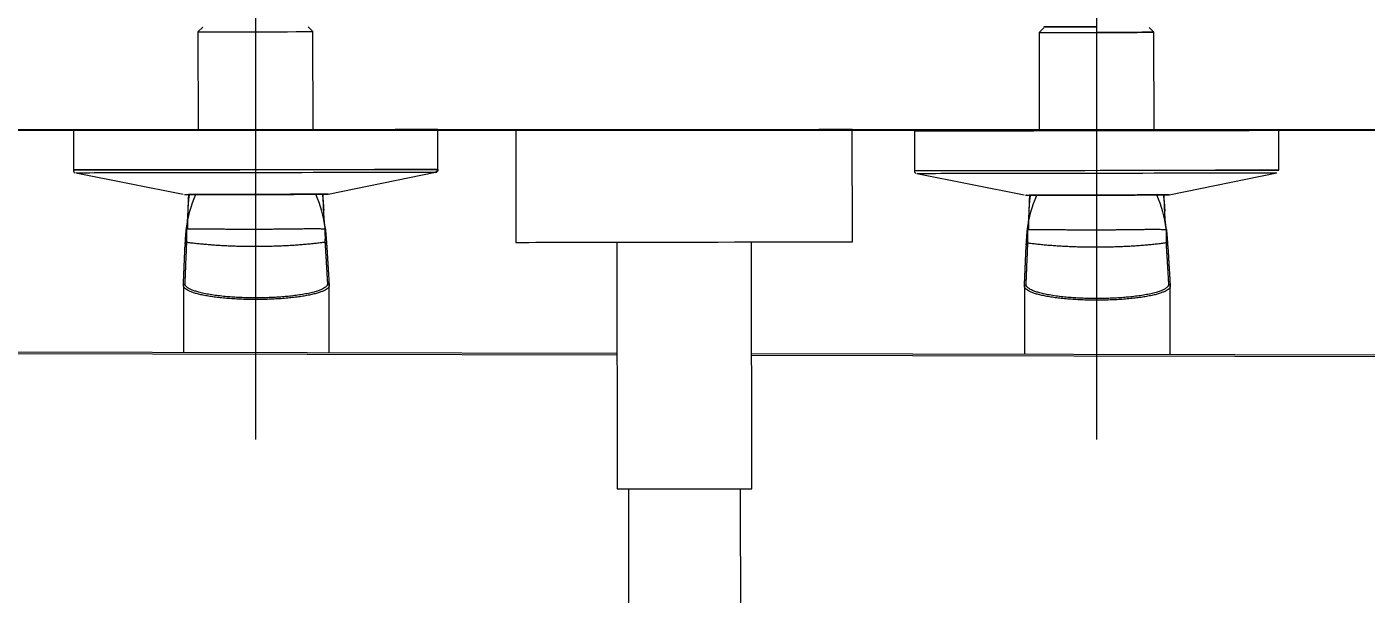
# Model space of a CAD drawing. Extents: x 16539 to 19738, y -91 to 2224.
# Drawn here: x 17395.5 to 17634.4, y 1982.1 to 2083.2 of the extents above; entities that cross this region are included whole.
import ezdxf

# ---------------------------------------------------------------- set-up
doc = ezdxf.new("R2010")
doc.units = 0
doc.header["$LTSCALE"] = 10
doc.header["$MEASUREMENT"] = 0
doc.header["$PDMODE"] = 3
doc.header["$PDSIZE"] = -10
doc.linetypes.add('CENTER2', pattern=[28.575, 19.05, -3.175, 3.175, -3.175])
doc.layers.get('0').update_dxf_attribs({"linetype": 'CONTINUOUS'})
doc.layers.get('DEFPOINTS').update_dxf_attribs({"linetype": 'CONTINUOUS'})
doc.layers.add('1', color=7, linetype='CONTINUOUS')
doc.layers.add('Cneter', color=1, linetype='CENTER2', lineweight=13)
doc.styles.add('Daelim Dimension', font='NanumGothic.ttf')
doc.dimstyles.new('DEFAULT', dxfattribs={"dimscale": 2, "dimtxt": 2, "dimasz": 2, "dimexe": 0, "dimexo": 2, "dimgap": 1, "dimtad": 1, "dimdec": 1, "dimzin": 9, "dimdsep": 46, "dimtxsty": 'Daelim Dimension', "dimcen": 0.5, "dimclrd": 5, "dimclre": 5, "dimclrt": 256, "dimadec": 1, "dimazin": 0, "dimtfac": 1, "dimtdec": 1, "dimtix": 1, "dimtmove": 0, "dimatfit": 3, "dimfxl": 1, "dimtolj": 1, "dimtzin": 1, "dimlwd": 9, "dimlwe": 9, "dimarcsym": 0})

# ---------------------------------------------------------------- blocks, each defined once
blk = doc.blocks.new('*D22')
at = {"color": 5, "lineweight": 9, "ltscale": 0.5, "transparency": 16777216}
for p, q in [((17622.78, 2064.78), (18054.86, 2064.78)), ((18052.86, 1462.43), (18052.86, 2056.78)), ((17517.58, 1454.43), (18054.86, 1454.43))]:
    blk.add_line(p, q, dxfattribs=at)
at = {"color": 5, "ltscale": 0.5, "transparency": 16777216}
for points in [[(18051.53, 2056.78), (18054.19, 2056.78), (18052.86, 2064.78)], [(18051.53, 1462.43), (18054.19, 1462.43), (18052.86, 1454.43)]]:
    blk.add_solid(points, dxfattribs=at)
at = {"layer": 'DEFPOINTS', "color": 0, "ltscale": 0.5, "transparency": 16777216}
for p in [(17618.78, 2064.78), (18052.86, 2064.78), (17513.58, 1454.43)]:
    blk.add_point(p, dxfattribs=at)
at = {"color": 7, "ltscale": 0.5, "transparency": 16777216, "insert": (18039.97, 1759.61), "char_height": 20, "attachment_point": 5, "rotation": 90, "style": 'Daelim Dimension'}
blk.add_mtext('\\A1;610', dxfattribs=at)
blk = doc.blocks.new('*D27')
at = {"color": 5, "lineweight": 9, "ltscale": 0.5, "transparency": 16777216}
for p, q in [((17546.68, 2064.9), (17895.75, 2064.9)), ((17893.75, 1615.97), (17893.75, 2056.9)), ((17517.7, 1607.97), (17895.75, 1607.97))]:
    blk.add_line(p, q, dxfattribs=at)
at = {"color": 5, "ltscale": 0.5, "transparency": 16777216}
for points in [[(17892.42, 2056.9), (17895.08, 2056.9), (17893.75, 2064.9)], [(17892.42, 1615.97), (17895.08, 1615.97), (17893.75, 1607.97)]]:
    blk.add_solid(points, dxfattribs=at)
at = {"layer": 'DEFPOINTS', "color": 0, "ltscale": 0.5, "transparency": 16777216}
for p in [(17542.68, 2064.9), (17893.75, 2064.9), (17513.7, 1607.97)]:
    blk.add_point(p, dxfattribs=at)
at = {"color": 7, "ltscale": 0.5, "transparency": 16777216, "insert": (17880.98, 1836.44), "char_height": 20, "attachment_point": 5, "rotation": 90, "style": 'Daelim Dimension'}
blk.add_mtext('\\A1;457', dxfattribs=at)

msp = doc.modelspace()

# ---------------------------------------------------------------- linework, layer by layer
at = {"ltscale": 0.5}
msp.add_line((17172.14, 2064.85), (18930.38, 2064.85), dxfattribs=at)
msp.add_arc((17468.26, 2057.83), 0.528, 284.0046, 357.6264, dxfattribs=at)
at = {"layer": '1', "color": 7, "linetype": 'Continuous', "lineweight": 18}
for p, q in [((17426.85, 2083.19), (17426, 2082.34)), ((17446.5, 2082.37), (17445.65, 2083.22)), ((17576.85, 2083.07), (17576, 2082.22)), ((17596.5, 2082.25), (17595.65, 2083.1)), ((17426, 2082.34), (17426.03, 2064.84)), ((17446.53, 2064.87), (17446.5, 2082.37)), ((17576, 2082.22), (17576.03, 2064.72)), ((17596.53, 2064.75), (17596.5, 2082.25)), ((17403.78, 2064.8), (17403.79, 2057.71)), ((17468.79, 2057.81), (17468.78, 2064.9)), ((17482.68, 2064.8), (17482.71, 2044.8)), ((17542.71, 2044.9), (17542.68, 2064.9)), ((17553.78, 2064.68), (17553.79, 2057.59)), ((17618.79, 2057.69), (17618.78, 2064.78)), ((17404.19, 2057.22), (17423.35, 2053.37)), ((17449.24, 2053.41), (17468.39, 2057.32)), ((17554.19, 2057.1), (17573.35, 2053.25)), ((17599.24, 2053.29), (17618.39, 2057.2)), ((17524.78, 2000.87), (17524.71, 2044.87)), ((17500.71, 2044.83), (17500.78, 2000.83)), ((17500.71, 2024.99), (17263.19, 2025.47)), ((17701.19, 2024.59), (17524.71, 2024.95)), ((17502.76, 2000.84), (17502.81, 1968.61)), ((17522.81, 1968.64), (17522.76, 2000.87))]:
    msp.add_line(p, q, dxfattribs=at)
at = {"layer": '1', "color": 7, "linetype": 'Continuous', "lineweight": 13}
for p, q in [((17586.24, 2083.23), (17586.24, 2083.23)), ((17455.9, 2064.88), (17455.9, 2064.88)), ((17605.9, 2064.76), (17605.9, 2064.76)), ((17500.72, 2024.69), (17263.19, 2025.17)), ((17701.19, 2024.29), (17524.71, 2024.65))]:
    msp.add_line(p, q, dxfattribs=at)
at = {"layer": '1', "color": 7, "linetype": 'Continuous', "lineweight": 18}
for centre, major_axis, ratio, start_param, end_param in [((17586.25, 2083.23), (-9.25, -0.01), 0.000002, 5.849117, 7.855541), ((17586.25, 2083.23), (-9.4, -0.01), 0.000002, 4.713949, 7.855541), ((17586.25, 2083.23), (-9.25, -0.01), 0.000002, 4.713949, 6.136648), ((17586.25, 2083.23), (6.75, 0.01), 0.000002, 1.572356, 4.713949), ((17436.25, 2082.35), (-10.25, -0.02), 0.000002, 0.000182, 1.572356), ((17436.25, 2082.35), (-10.25, -0.02), 0.000002, 1.572356, 3.141781), ((17586.25, 2082.23), (-10.25, -0.02), 0.000002, 0.000182, 1.572356), ((17586.25, 2082.23), (-10.25, -0.02), 0.000002, 1.572356, 4.713949), ((17436.28, 2064.85), (-32.5, -0.05), 0.000002, 5.033297, 7.144055), ((17436.28, 2064.85), (30.1, 0.05), 0.000002, 1.91831, 4.002462), ((17436.28, 2064.85), (32.5, 0.05), 0.000002, 4.002462, 7.144055), ((17436.28, 2064.85), (30.1, 0.05), 0.000002, 4.002462, 7.144055), ((17436.28, 2064.85), (-32.5, -0.05), 0.000002, 4.002462, 4.391529), ((17436.28, 2064.85), (30.1, 0.05), 0.000002, 0.860869, 1.223331), ((17512.68, 2064.85), (30, 0.05), 0.000002, 1.572356, 4.713949), ((17512.68, 2064.85), (29, 0.05), 0.000002, 1.572356, 4.713949), ((17512.68, 2064.85), (30, 0.05), 0.000002, 4.713949, 7.855541), ((17512.68, 2064.85), (29, 0.05), 0.000002, 4.713949, 7.855541), ((17586.28, 2064.73), (-32.5, -0.05), 0.000002, 5.033297, 7.144055), ((17586.28, 2064.73), (30.1, 0.05), 0.000002, 1.91831, 4.002462), ((17586.28, 2064.73), (32.5, 0.05), 0.000002, 4.002462, 7.144055), ((17586.28, 2064.73), (30.1, 0.05), 0.000002, 4.002462, 7.144055), ((17586.28, 2064.73), (-32.5, -0.05), 0.000002, 4.002462, 4.391529), ((17586.28, 2064.73), (30.1, 0.05), 0.000002, 0.860869, 1.223331), ((17436.29, 2057.76), (-32.5, -0.05), 0.000002, -1.566302, 4.002462), ((17436.29, 2057.27), (-32.1, -0.05), 0.000002, 0.000012, 3.141984), ((17586.29, 2057.64), (-32.5, -0.05), 0.000002, 0, 4.002462), ((17586.29, 2057.15), (-32.1, -0.05), 0.000002, 0.000012, 3.141984), ((17436.3, 2053.35), (-12.55, -0.02), 0.000002, 0.097561, 0.860869), ((17436.3, 2053.35), (-10.25, -0.02), 0.000002, 4.713949, 7.855541), ((17436.3, 2053.39), (-12.95, -0.02), 0.000002, 0.860869, 4.002462), ((17436.3, 2053.35), (-12.55, -0.02), 0.000002, 0.860869, 3.138713), ((17436.3, 2053.35), (-10.25, -0.02), 0.000002, 1.572356, 4.713949), ((17586.3, 2053.23), (-12.55, -0.02), 0.000002, 6.185624, 7.144055), ((17586.3, 2053.23), (-10.25, -0.02), 0.000002, 0.000182, 1.572356), ((17586.3, 2053.27), (-12.95, -0.02), 0.000002, 0.860869, 4.002462), ((17586.3, 2053.23), (-12.55, -0.02), 0.000002, 0.860869, 3.14447), ((17586.3, 2053.23), (-10.25, -0.02), 0.000002, 1.572356, 4.713949), ((17512.71, 2044.85), (30, 0.05), 0.000002, 3.141455, 4.713949), ((17512.71, 2044.85), (30, 0.05), 0.000002, 4.713949, 6.283057), ((17448.67, 2044.27), (0.299, 0.018), 0.981803, 6.22221, 7.792656), ((17448.65, 2044.51), (0.298, 0.038), 0.982691, 6.157082, 6.283369), ((17598.67, 2044.15), (0.299, 0.018), 0.981803, 6.22221, 7.792656), ((17598.65, 2044.39), (0.298, 0.038), 0.982691, 6.157082, 6.283369), ((17512.78, 2000.85), (-12, -0.02), 0.000002, 6.282957, 7.855541), ((17512.78, 2000.85), (-12, -0.02), 0.000002, 1.572356, 3.14137)]:
    msp.add_ellipse(centre, major_axis=major_axis, ratio=ratio, start_param=start_param, end_param=end_param, dxfattribs=at)
at = {"layer": '1', "color": 7, "linetype": 'Continuous', "lineweight": 13}
for centre, major_axis, ratio, start_param, end_param in [((17404.12, 2057.71), (-0.001, 0.5), 0.651778, 1.5708, 2.941767), ((17554.12, 2057.59), (-0.001, 0.5), 0.651778, 1.5708, 2.941767), ((17428.12, 2055.34), (0, -2), 0.651778, 6.08336, 6.283189), ((17578.12, 2055.22), (0, -2), 0.651778, 6.08336, 6.283189), ((17424, 2044.23), (-0.3, 0.013), 0.981834, 4.757303, 6.327749), ((17424.02, 2044.47), (-0.298, 0.032), 0.982759, 4.818265, 6.39255), ((17448.65, 2044.51), (0.298, 0.038), 0.982691, 0.000185, 1.448182), ((17574, 2044.11), (-0.3, 0.013), 0.981834, 4.757303, 6.327749), ((17574.02, 2044.35), (-0.298, 0.032), 0.982759, 4.818265, 6.39255), ((17598.65, 2044.39), (0.298, 0.038), 0.982691, 0.000185, 1.448182), ((17423.7, 2037.1), (-0.3, 0.012), 0.981274, 4.754283, 6.327084), ((17449.1, 2037.14), (0.299, 0.018), 0.981243, 6.223119, 7.79592), ((17573.7, 2036.98), (-0.3, 0.012), 0.981274, 4.754283, 6.327084), ((17599.1, 2037.02), (0.299, 0.018), 0.981243, 6.223119, 7.79592)]:
    msp.add_ellipse(centre, major_axis=major_axis, ratio=ratio, start_param=start_param, end_param=end_param, dxfattribs=at)
at = {"layer": '1', "color": 7, "linetype": 'Continuous', "lineweight": 18}
for points, degree, knots in [([(17423.58, 2053.34), (17423.61, 2053.34), (17423.67, 2053.33), (17423.72, 2053.33), (17423.74, 2053.33), (17423.74, 2053.33), (17423.74, 2053.33), (17423.75, 2053.33), (17423.75, 2053.33), (17423.75, 2053.33), (17423.75, 2053.33), (17423.82, 2053.33), (17423.87, 2053.33)], 3, [0, 0, 0, 0, 0.076742, 0.112891, 0.116783, 0.119259, 0.122004, 0.126537, 0.13692, 0.174978, 0.524256, 1, 1, 1, 1]), ([(17436.32, 2053.35), (17435.66, 2053.35), (17434.34, 2053.35), (17432.38, 2053.35), (17429.93, 2053.34), (17427.85, 2053.34), (17426.59, 2053.34), (17425.91, 2053.34), (17425.61, 2053.34)], 5, [0, 0, 0, 0, 0, 0, 0.25, 0.5, 0.75, 1, 1, 1, 1, 1, 1]), ([(17436.32, 2053.35), (17436.98, 2053.35), (17438.29, 2053.36), (17440.25, 2053.36), (17442.7, 2053.36), (17444.77, 2053.37), (17446.02, 2053.37), (17446.7, 2053.37), (17447, 2053.37)], 5, [0, 0, 0, 0, 0, 0, 0.25, 0.5, 0.75, 1, 1, 1, 1, 1, 1]), ([(17573.58, 2053.22), (17573.61, 2053.22), (17573.67, 2053.21), (17573.72, 2053.21), (17573.74, 2053.21), (17573.74, 2053.21), (17573.74, 2053.21), (17573.75, 2053.21), (17573.75, 2053.21), (17573.75, 2053.21), (17573.75, 2053.21), (17573.82, 2053.21), (17573.87, 2053.21)], 3, [0, 0, 0, 0, 0.076742, 0.112891, 0.116783, 0.119259, 0.122004, 0.126537, 0.13692, 0.174978, 0.524256, 1, 1, 1, 1]), ([(17586.32, 2053.23), (17585.66, 2053.23), (17584.34, 2053.23), (17582.38, 2053.23), (17579.93, 2053.22), (17577.85, 2053.22), (17576.59, 2053.22), (17575.91, 2053.22), (17575.61, 2053.21)], 5, [0, 0, 0, 0, 0, 0, 0.25, 0.5, 0.75, 1, 1, 1, 1, 1, 1]), ([(17586.32, 2053.23), (17586.98, 2053.23), (17588.29, 2053.23), (17590.25, 2053.24), (17592.7, 2053.24), (17594.77, 2053.25), (17596.02, 2053.25), (17596.7, 2053.25), (17597, 2053.25)], 5, [0, 0, 0, 0, 0, 0, 0.25, 0.5, 0.75, 1, 1, 1, 1, 1, 1]), ([(17448.4, 2051.04), (17448.4, 2050.97), (17448.41, 2050.9), (17448.42, 2050.73), (17448.42, 2050.62), (17448.43, 2050.52)], 3, [0, 0, 0, 0, 0.400245, 0.400245, 1, 1, 1, 1]), ([(17598.4, 2050.92), (17598.4, 2050.85), (17598.41, 2050.78), (17598.42, 2050.61), (17598.42, 2050.5), (17598.43, 2050.4)], 3, [0, 0, 0, 0, 0.400245, 0.400245, 1, 1, 1, 1]), ([(17423.76, 2045.1), (17423.77, 2045.1), (17423.77, 2045.11), (17423.77, 2045.11), (17423.77, 2045.12), (17423.77, 2045.13), (17423.77, 2045.14), (17423.77, 2045.15), (17423.77, 2045.16), (17423.77, 2045.18), (17423.77, 2045.19), (17423.77, 2045.21), (17423.77, 2045.23), (17423.77, 2045.24), (17423.77, 2045.26), (17423.78, 2045.27), (17423.78, 2045.29), (17423.78, 2045.31), (17423.78, 2045.32), (17423.78, 2045.33), (17423.78, 2045.34), (17423.78, 2045.35), (17423.78, 2045.36), (17423.78, 2045.38), (17423.78, 2045.39), (17423.78, 2045.4), (17423.78, 2045.41), (17423.78, 2045.42), (17423.79, 2045.43), (17423.79, 2045.44), (17423.79, 2045.46), (17423.79, 2045.47), (17423.79, 2045.49), (17423.79, 2045.51), (17423.79, 2045.54), (17423.79, 2045.56), (17423.8, 2045.59), (17423.8, 2045.61), (17423.8, 2045.65), (17423.8, 2045.71), (17423.81, 2045.78), (17423.81, 2045.85), (17423.82, 2045.93), (17423.82, 2046), (17423.83, 2046.07), (17423.84, 2046.15), (17423.84, 2046.22), (17423.85, 2046.28), (17423.85, 2046.33), (17423.86, 2046.39), (17423.86, 2046.44), (17423.86, 2046.49), (17423.87, 2046.55), (17423.87, 2046.6), (17423.88, 2046.66), (17423.88, 2046.71), (17423.89, 2046.76), (17423.9, 2046.82), (17423.9, 2046.87), (17423.91, 2046.93), (17423.91, 2046.98), (17423.92, 2047.04), (17423.93, 2047.1), (17423.93, 2047.15), (17423.94, 2047.21), (17423.94, 2047.26), (17423.95, 2047.3), (17423.95, 2047.32)], 3, [0, 0, 0, 0, 0.004125, 0.008927, 0.014408, 0.020565, 0.027399, 0.034909, 0.043092, 0.051947, 0.061473, 0.073789, 0.084149, 0.092571, 0.099368, 0.109159, 0.118762, 0.126807, 0.132993, 0.139176, 0.145356, 0.151532, 0.157706, 0.163875, 0.170042, 0.176205, 0.182365, 0.188522, 0.194675, 0.200825, 0.206971, 0.216427, 0.226623, 0.237559, 0.249235, 0.261647, 0.274795, 0.288677, 0.303289, 0.337894, 0.372219, 0.406282, 0.440105, 0.47371, 0.507118, 0.540353, 0.573437, 0.596116, 0.618601, 0.640903, 0.663028, 0.684986, 0.706784, 0.728431, 0.749936, 0.771307, 0.792552, 0.81368, 0.8347, 0.855621, 0.876451, 0.897198, 0.917871, 0.93848, 0.959032, 0.979536, 1, 1, 1, 1]), ([(17448.69, 2047.36), (17448.69, 2047.35), (17448.69, 2047.33), (17448.7, 2047.31), (17448.7, 2047.28), (17448.7, 2047.25), (17448.71, 2047.23), (17448.71, 2047.2), (17448.71, 2047.17), (17448.72, 2047.15), (17448.72, 2047.12), (17448.72, 2047.09), (17448.73, 2047.07), (17448.73, 2047.04), (17448.73, 2047.01), (17448.73, 2046.99), (17448.74, 2046.96), (17448.74, 2046.94), (17448.74, 2046.91), (17448.75, 2046.88), (17448.75, 2046.86), (17448.75, 2046.83), (17448.75, 2046.81), (17448.76, 2046.78), (17448.76, 2046.75), (17448.76, 2046.73), (17448.76, 2046.7), (17448.77, 2046.68), (17448.77, 2046.65), (17448.77, 2046.62), (17448.77, 2046.6), (17448.78, 2046.57), (17448.78, 2046.55), (17448.78, 2046.52), (17448.78, 2046.5), (17448.79, 2046.47), (17448.79, 2046.45), (17448.79, 2046.42), (17448.79, 2046.39), (17448.8, 2046.37), (17448.8, 2046.34), (17448.8, 2046.29), (17448.81, 2046.2), (17448.82, 2046.08), (17448.83, 2045.96), (17448.84, 2045.85), (17448.85, 2045.75), (17448.85, 2045.68), (17448.85, 2045.64), (17448.86, 2045.59), (17448.86, 2045.55), (17448.86, 2045.5), (17448.87, 2045.46), (17448.87, 2045.42), (17448.87, 2045.37), (17448.88, 2045.33), (17448.88, 2045.29), (17448.88, 2045.25), (17448.88, 2045.22), (17448.89, 2045.18), (17448.89, 2045.15), (17448.89, 2045.14)], 3, [0, 0, 0, 0, 0.009698, 0.019405, 0.029122, 0.038851, 0.048591, 0.058345, 0.068113, 0.077895, 0.087693, 0.097508, 0.107341, 0.117192, 0.127063, 0.136954, 0.146867, 0.156801, 0.166759, 0.176741, 0.186748, 0.196781, 0.206841, 0.216929, 0.227045, 0.237191, 0.247367, 0.257575, 0.267816, 0.278089, 0.288397, 0.29874, 0.309119, 0.319535, 0.329989, 0.340481, 0.351013, 0.361586, 0.3722, 0.382856, 0.393555, 0.404299, 0.456104, 0.508622, 0.561948, 0.616175, 0.671389, 0.69516, 0.718866, 0.742512, 0.766103, 0.789645, 0.81314, 0.836595, 0.860013, 0.8834, 0.906759, 0.930095, 0.953411, 0.976711, 1, 1, 1, 1]), ([(17598.69, 2047.24), (17598.69, 2047.23), (17598.69, 2047.21), (17598.7, 2047.19), (17598.7, 2047.16), (17598.7, 2047.13), (17598.71, 2047.11), (17598.71, 2047.08), (17598.71, 2047.05), (17598.72, 2047.03), (17598.72, 2047), (17598.72, 2046.97), (17598.73, 2046.95), (17598.73, 2046.92), (17598.73, 2046.89), (17598.73, 2046.87), (17598.74, 2046.84), (17598.74, 2046.82), (17598.74, 2046.79), (17598.75, 2046.76), (17598.75, 2046.74), (17598.75, 2046.71), (17598.75, 2046.68), (17598.76, 2046.66), (17598.76, 2046.63), (17598.76, 2046.61), (17598.76, 2046.58), (17598.77, 2046.56), (17598.77, 2046.53), (17598.77, 2046.5), (17598.77, 2046.48), (17598.78, 2046.45), (17598.78, 2046.43), (17598.78, 2046.4), (17598.78, 2046.38), (17598.79, 2046.35), (17598.79, 2046.32), (17598.79, 2046.3), (17598.79, 2046.27), (17598.8, 2046.25), (17598.8, 2046.22), (17598.8, 2046.16), (17598.81, 2046.08), (17598.82, 2045.96), (17598.83, 2045.84), (17598.84, 2045.72), (17598.85, 2045.63), (17598.85, 2045.56), (17598.85, 2045.52), (17598.86, 2045.47), (17598.86, 2045.43), (17598.86, 2045.38), (17598.87, 2045.34), (17598.87, 2045.29), (17598.87, 2045.25), (17598.88, 2045.21), (17598.88, 2045.17), (17598.88, 2045.13), (17598.88, 2045.09), (17598.89, 2045.06), (17598.89, 2045.03), (17598.89, 2045.02)], 3, [0, 0, 0, 0, 0.009698, 0.019405, 0.029122, 0.038851, 0.048591, 0.058345, 0.068113, 0.077895, 0.087693, 0.097508, 0.107341, 0.117192, 0.127063, 0.136954, 0.146867, 0.156801, 0.166759, 0.176741, 0.186748, 0.196781, 0.206841, 0.216929, 0.227045, 0.237191, 0.247367, 0.257575, 0.267816, 0.278089, 0.288397, 0.29874, 0.309119, 0.319535, 0.329989, 0.340481, 0.351013, 0.361586, 0.3722, 0.382856, 0.393555, 0.404299, 0.456104, 0.508622, 0.561948, 0.616175, 0.671389, 0.69516, 0.718866, 0.742512, 0.766103, 0.789645, 0.81314, 0.836595, 0.860013, 0.8834, 0.906759, 0.930095, 0.953411, 0.976711, 1, 1, 1, 1]), ([(17423.72, 2044.47), (17423.72, 2044.48), (17423.72, 2044.48), (17423.72, 2044.49), (17423.72, 2044.5), (17423.72, 2044.51), (17423.72, 2044.51), (17423.72, 2044.52), (17423.72, 2044.53), (17423.72, 2044.54), (17423.72, 2044.55), (17423.72, 2044.56), (17423.73, 2044.57), (17423.73, 2044.58), (17423.73, 2044.59), (17423.73, 2044.6), (17423.73, 2044.61), (17423.73, 2044.62), (17423.73, 2044.64), (17423.73, 2044.65), (17423.73, 2044.66), (17423.73, 2044.67), (17423.74, 2044.68), (17423.74, 2044.7), (17423.74, 2044.71), (17423.74, 2044.73), (17423.74, 2044.75), (17423.74, 2044.78), (17423.75, 2044.81), (17423.75, 2044.84), (17423.75, 2044.87), (17423.75, 2044.9), (17423.75, 2044.93), (17423.76, 2044.96), (17423.76, 2044.99), (17423.76, 2045.03), (17423.76, 2045.06), (17423.76, 2045.09), (17423.77, 2045.1)], 3, [0, 0, 0, 0, 0.021119, 0.042235, 0.063351, 0.084466, 0.105583, 0.126703, 0.147826, 0.168954, 0.190088, 0.211229, 0.232378, 0.253536, 0.274705, 0.295885, 0.317079, 0.338286, 0.359508, 0.380747, 0.402003, 0.423278, 0.444572, 0.465887, 0.487225, 0.508585, 0.549692, 0.590743, 0.631747, 0.672711, 0.713645, 0.754555, 0.795451, 0.836341, 0.877232, 0.918134, 0.959054, 1, 1, 1, 1]), ([(17424.02, 2044.77), (17424.01, 2044.83), (17424, 2045.01), (17424, 2045.42), (17423.99, 2045.95), (17423.99, 2046.53), (17424, 2046.94), (17424, 2047.13)], 3, [0, 0, 0, 0, 0.225859, 0.443528, 0.654479, 0.846311, 1, 1, 1, 1]), ([(17448.65, 2047.17), (17448.65, 2046.97), (17448.65, 2046.53), (17448.66, 2045.94), (17448.66, 2045.42), (17448.65, 2045.03), (17448.65, 2044.87), (17448.64, 2044.81)], 3, [0, 0, 0, 0, 0.156734, 0.369671, 0.575106, 0.785338, 1, 1, 1, 1]), ([(17448.89, 2045.14), (17448.89, 2045.14), (17448.89, 2045.12), (17448.89, 2045.1), (17448.89, 2045.09), (17448.89, 2045.07), (17448.9, 2045.05), (17448.9, 2045.03), (17448.9, 2045.02), (17448.9, 2045), (17448.9, 2044.98), (17448.9, 2044.97), (17448.9, 2044.95), (17448.9, 2044.94), (17448.91, 2044.92), (17448.91, 2044.9), (17448.91, 2044.89), (17448.91, 2044.87), (17448.91, 2044.86), (17448.91, 2044.84), (17448.91, 2044.83), (17448.91, 2044.82), (17448.92, 2044.8), (17448.92, 2044.79), (17448.92, 2044.78), (17448.92, 2044.76), (17448.92, 2044.74), (17448.92, 2044.71), (17448.93, 2044.69), (17448.93, 2044.66), (17448.93, 2044.64), (17448.93, 2044.62), (17448.94, 2044.6), (17448.94, 2044.58), (17448.94, 2044.56), (17448.94, 2044.55), (17448.94, 2044.53), (17448.94, 2044.52), (17448.95, 2044.51)], 3, [0, 0, 0, 0, 0.020603, 0.041201, 0.061795, 0.082385, 0.102974, 0.123561, 0.144148, 0.164736, 0.185326, 0.205919, 0.226516, 0.247119, 0.267727, 0.288343, 0.308968, 0.329602, 0.350246, 0.370902, 0.391571, 0.412253, 0.432949, 0.453662, 0.474391, 0.495137, 0.537494, 0.579769, 0.621971, 0.664109, 0.706192, 0.74823, 0.790231, 0.832204, 0.874158, 0.916103, 0.958048, 1, 1, 1, 1]), ([(17573.72, 2044.35), (17573.72, 2044.36), (17573.72, 2044.36), (17573.72, 2044.37), (17573.72, 2044.38), (17573.72, 2044.39), (17573.72, 2044.39), (17573.72, 2044.4), (17573.72, 2044.41), (17573.72, 2044.42), (17573.72, 2044.43), (17573.73, 2044.44), (17573.73, 2044.45), (17573.73, 2044.46), (17573.73, 2044.47), (17573.73, 2044.48), (17573.73, 2044.49), (17573.73, 2044.5), (17573.73, 2044.52), (17573.73, 2044.53), (17573.73, 2044.54), (17573.73, 2044.55), (17573.74, 2044.56), (17573.74, 2044.58), (17573.74, 2044.59), (17573.74, 2044.61), (17573.74, 2044.63), (17573.74, 2044.66), (17573.75, 2044.69), (17573.75, 2044.71), (17573.75, 2044.74), (17573.75, 2044.78), (17573.75, 2044.81), (17573.76, 2044.84), (17573.76, 2044.87), (17573.76, 2044.91), (17573.76, 2044.94), (17573.76, 2044.97), (17573.77, 2044.98)], 3, [0, 0, 0, 0, 0.021119, 0.042235, 0.063351, 0.084466, 0.105583, 0.126703, 0.147826, 0.168954, 0.190088, 0.211229, 0.232378, 0.253536, 0.274705, 0.295885, 0.317079, 0.338286, 0.359508, 0.380747, 0.402003, 0.423278, 0.444572, 0.465887, 0.487225, 0.508585, 0.549692, 0.590743, 0.631747, 0.672711, 0.713645, 0.754555, 0.795451, 0.836341, 0.877232, 0.918134, 0.959054, 1, 1, 1, 1]), ([(17573.77, 2044.98), (17573.77, 2044.98), (17573.77, 2044.99), (17573.77, 2044.99), (17573.77, 2045), (17573.77, 2045.01), (17573.77, 2045.02), (17573.77, 2045.03), (17573.77, 2045.04), (17573.77, 2045.06), (17573.77, 2045.07), (17573.77, 2045.09), (17573.77, 2045.11), (17573.77, 2045.12), (17573.78, 2045.14), (17573.78, 2045.15), (17573.78, 2045.17), (17573.78, 2045.19), (17573.78, 2045.2), (17573.78, 2045.21), (17573.78, 2045.22), (17573.78, 2045.23), (17573.78, 2045.24), (17573.78, 2045.26), (17573.78, 2045.27), (17573.78, 2045.28), (17573.78, 2045.29), (17573.78, 2045.3), (17573.79, 2045.31), (17573.79, 2045.32), (17573.79, 2045.34), (17573.79, 2045.35), (17573.79, 2045.37), (17573.79, 2045.39), (17573.79, 2045.41), (17573.79, 2045.44), (17573.8, 2045.46), (17573.8, 2045.49), (17573.8, 2045.53), (17573.8, 2045.59), (17573.81, 2045.66), (17573.81, 2045.73), (17573.82, 2045.8), (17573.82, 2045.88), (17573.83, 2045.95), (17573.84, 2046.03), (17573.84, 2046.1), (17573.85, 2046.16), (17573.85, 2046.21), (17573.86, 2046.26), (17573.86, 2046.32), (17573.86, 2046.37), (17573.87, 2046.43), (17573.87, 2046.48), (17573.88, 2046.53), (17573.88, 2046.59), (17573.89, 2046.64), (17573.9, 2046.7), (17573.9, 2046.75), (17573.91, 2046.81), (17573.91, 2046.86), (17573.92, 2046.92), (17573.93, 2046.97), (17573.93, 2047.03), (17573.94, 2047.09), (17573.95, 2047.14), (17573.95, 2047.18), (17573.95, 2047.2)], 3, [0, 0, 0, 0, 0.004125, 0.008927, 0.014408, 0.020565, 0.027399, 0.034909, 0.043092, 0.051947, 0.061473, 0.073789, 0.084149, 0.092571, 0.099368, 0.109159, 0.118762, 0.126807, 0.132993, 0.139176, 0.145356, 0.151532, 0.157706, 0.163875, 0.170042, 0.176205, 0.182365, 0.188522, 0.194675, 0.200825, 0.206971, 0.216427, 0.226623, 0.237559, 0.249235, 0.261647, 0.274795, 0.288677, 0.303289, 0.337894, 0.372219, 0.406282, 0.440105, 0.47371, 0.507118, 0.540353, 0.573437, 0.596116, 0.618601, 0.640903, 0.663028, 0.684986, 0.706784, 0.728431, 0.749936, 0.771307, 0.792552, 0.81368, 0.8347, 0.855621, 0.876451, 0.897198, 0.917871, 0.93848, 0.959032, 0.979536, 1, 1, 1, 1]), ([(17574.02, 2044.65), (17574.01, 2044.71), (17574, 2044.89), (17574, 2045.3), (17573.99, 2045.83), (17573.99, 2046.4), (17574, 2046.82), (17574, 2047.01)], 3, [0, 0, 0, 0, 0.225859, 0.443528, 0.654479, 0.846311, 1, 1, 1, 1]), ([(17598.65, 2047.05), (17598.65, 2046.85), (17598.65, 2046.41), (17598.66, 2045.82), (17598.66, 2045.3), (17598.65, 2044.91), (17598.65, 2044.75), (17598.64, 2044.69)], 3, [0, 0, 0, 0, 0.156734, 0.369671, 0.575106, 0.785338, 1, 1, 1, 1]), ([(17598.89, 2045.02), (17598.89, 2045.01), (17598.89, 2045), (17598.89, 2044.98), (17598.89, 2044.97), (17598.89, 2044.95), (17598.9, 2044.93), (17598.9, 2044.91), (17598.9, 2044.9), (17598.9, 2044.88), (17598.9, 2044.86), (17598.9, 2044.85), (17598.9, 2044.83), (17598.9, 2044.81), (17598.91, 2044.8), (17598.91, 2044.78), (17598.91, 2044.77), (17598.91, 2044.75), (17598.91, 2044.74), (17598.91, 2044.72), (17598.91, 2044.71), (17598.91, 2044.7), (17598.92, 2044.68), (17598.92, 2044.67), (17598.92, 2044.65), (17598.92, 2044.64), (17598.92, 2044.61), (17598.92, 2044.59), (17598.93, 2044.57), (17598.93, 2044.54), (17598.93, 2044.52), (17598.93, 2044.5), (17598.94, 2044.48), (17598.94, 2044.46), (17598.94, 2044.44), (17598.94, 2044.42), (17598.94, 2044.41), (17598.94, 2044.4), (17598.95, 2044.39)], 3, [0, 0, 0, 0, 0.020603, 0.041201, 0.061795, 0.082385, 0.102974, 0.123561, 0.144148, 0.164736, 0.185326, 0.205919, 0.226516, 0.247119, 0.267727, 0.288343, 0.308968, 0.329602, 0.350246, 0.370902, 0.391571, 0.412253, 0.432949, 0.453662, 0.474391, 0.495137, 0.537494, 0.579769, 0.621971, 0.664109, 0.706192, 0.74823, 0.790231, 0.832204, 0.874158, 0.916103, 0.958048, 1, 1, 1, 1]), ([(17436.34, 2044.05), (17435.95, 2044.05), (17435.2, 2044.05), (17434.15, 2044.06), (17433.12, 2044.08), (17432.12, 2044.11), (17431.14, 2044.15), (17430.17, 2044.2), (17429.21, 2044.26), (17428.26, 2044.33), (17427.35, 2044.41), (17426.45, 2044.49), (17425.57, 2044.58), (17424.74, 2044.68), (17424.25, 2044.74), (17424.02, 2044.77)], 3, [0, 0, 0, 0, 0.07692, 0.153843, 0.230767, 0.30769, 0.384613, 0.461537, 0.53846, 0.615383, 0.692307, 0.76923, 0.846153, 0.923077, 1, 1, 1, 1]), ([(17448.67, 2044.57), (17448.67, 2044.55), (17448.67, 2044.51), (17448.68, 2044.44), (17448.68, 2044.37), (17448.69, 2044.3), (17448.69, 2044.21), (17448.7, 2044.12), (17448.7, 2044.02), (17448.71, 2043.91), (17448.72, 2043.79), (17448.72, 2043.67), (17448.74, 2043.37), (17448.77, 2042.94), (17448.81, 2042.3), (17448.85, 2041.65), (17448.89, 2040.93), (17448.93, 2040.31), (17448.97, 2039.63), (17449.01, 2038.93), (17449.06, 2038.15), (17449.09, 2037.66), (17449.1, 2037.44)], 3, [0, 0, 0, 0, 0.007919, 0.016856, 0.02681, 0.037781, 0.049769, 0.062774, 0.076797, 0.091838, 0.107896, 0.124972, 0.143066, 0.234687, 0.307705, 0.408922, 0.510139, 0.611356, 0.66989, 0.793792, 0.906481, 1, 1, 1, 1]), ([(17586.34, 2043.93), (17585.95, 2043.93), (17585.2, 2043.93), (17584.15, 2043.94), (17583.12, 2043.96), (17582.12, 2043.99), (17581.14, 2044.03), (17580.17, 2044.08), (17579.21, 2044.14), (17578.26, 2044.21), (17577.35, 2044.28), (17576.45, 2044.37), (17575.57, 2044.46), (17574.74, 2044.56), (17574.25, 2044.62), (17574.02, 2044.65)], 3, [0, 0, 0, 0, 0.07692, 0.153843, 0.230767, 0.30769, 0.384613, 0.461537, 0.53846, 0.615383, 0.692307, 0.76923, 0.846153, 0.923077, 1, 1, 1, 1]), ([(17598.67, 2044.44), (17598.67, 2044.43), (17598.67, 2044.39), (17598.68, 2044.32), (17598.68, 2044.25), (17598.69, 2044.18), (17598.69, 2044.09), (17598.7, 2044), (17598.7, 2043.9), (17598.71, 2043.79), (17598.72, 2043.67), (17598.72, 2043.55), (17598.74, 2043.25), (17598.77, 2042.82), (17598.81, 2042.18), (17598.85, 2041.53), (17598.89, 2040.81), (17598.93, 2040.19), (17598.97, 2039.51), (17599.01, 2038.81), (17599.06, 2038.03), (17599.09, 2037.54), (17599.1, 2037.31)], 3, [0, 0, 0, 0, 0.007919, 0.016856, 0.02681, 0.037781, 0.049769, 0.062774, 0.076797, 0.091838, 0.107896, 0.124972, 0.143066, 0.234687, 0.307705, 0.408922, 0.510139, 0.611356, 0.66989, 0.793792, 0.906481, 1, 1, 1, 1]), ([(17423.41, 2036.97), (17423.41, 2036.97), (17423.41, 2036.97), (17423.4, 2037.02), (17423.4, 2037.06), (17423.4, 2037.1)], 3, [0, 0, 0, 0, 0.054822, 0.054822, 1, 1, 1, 1]), ([(17449.4, 2037.14), (17449.4, 2037.1), (17449.4, 2037.06), (17449.39, 2037.01), (17449.39, 2037.01), (17449.39, 2037.01)], 3, [0, 0, 0, 0, 0.921661, 0.921661, 1, 1, 1, 1]), ([(17573.41, 2036.85), (17573.41, 2036.85), (17573.41, 2036.85), (17573.4, 2036.9), (17573.4, 2036.94), (17573.4, 2036.98)], 3, [0, 0, 0, 0, 0.054822, 0.054822, 1, 1, 1, 1]), ([(17599.4, 2037.02), (17599.4, 2036.98), (17599.4, 2036.94), (17599.39, 2036.89), (17599.39, 2036.89), (17599.39, 2036.89)], 3, [0, 0, 0, 0, 0.921661, 0.921661, 1, 1, 1, 1])]:
    msp.add_open_spline(points, degree=degree, knots=knots, dxfattribs=at)
for points, degree in [([(17423.95, 2047.32), (17424.21, 2049.35), (17424.76, 2051.36), (17425.61, 2053.34)], 3), ([(17424.3, 2053.37), (17424.18, 2050.34)], 1), ([(17424.44, 2053.33), (17424.38, 2053.33), (17424.34, 2053.33), (17424.31, 2053.33), (17424.3, 2053.33), (17424.3, 2053.33)], 5), ([(17425.61, 2053.34), (17425.26, 2053.33), (17424.97, 2053.33), (17424.73, 2053.33), (17424.55, 2053.33), (17424.44, 2053.33)], 5), ([(17447, 2053.37), (17447.35, 2053.37), (17447.64, 2053.37), (17447.87, 2053.37), (17448.05, 2053.37), (17448.16, 2053.37)], 5), ([(17448.69, 2047.36), (17448.42, 2049.39), (17447.86, 2051.39), (17447, 2053.37)], 3), ([(17448.16, 2053.37), (17448.22, 2053.37), (17448.26, 2053.37), (17448.29, 2053.37), (17448.3, 2053.37), (17448.3, 2053.37)], 5), ([(17448.43, 2050.48), (17448.3, 2053.41)], 1), ([(17573.95, 2047.2), (17574.21, 2049.23), (17574.76, 2051.23), (17575.61, 2053.21)], 3), ([(17574.3, 2053.25), (17574.18, 2050.21)], 1), ([(17574.44, 2053.21), (17574.38, 2053.21), (17574.34, 2053.21), (17574.31, 2053.21), (17574.3, 2053.21), (17574.3, 2053.21)], 5), ([(17575.61, 2053.21), (17575.26, 2053.21), (17574.97, 2053.21), (17574.73, 2053.21), (17574.55, 2053.21), (17574.44, 2053.21)], 5), ([(17597, 2053.25), (17597.35, 2053.25), (17597.64, 2053.25), (17597.87, 2053.25), (17598.05, 2053.25), (17598.16, 2053.25)], 5), ([(17598.69, 2047.24), (17598.42, 2049.27), (17597.86, 2051.27), (17597, 2053.25)], 3), ([(17598.16, 2053.25), (17598.22, 2053.25), (17598.26, 2053.25), (17598.29, 2053.25), (17598.3, 2053.25), (17598.3, 2053.25)], 5), ([(17598.43, 2050.36), (17598.3, 2053.29)], 1), ([(17424.2, 2050.76), (17424.13, 2048.63), (17423.94, 2047.32)], 2), ([(17448.68, 2047.47), (17448.46, 2048.88), (17448.39, 2051.4)], 2), ([(17574.2, 2050.64), (17574.13, 2048.51), (17573.95, 2047.2)], 2), ([(17598.68, 2047.35), (17598.46, 2048.76), (17598.39, 2051.28)], 2), ([(17423.95, 2047.32), (17423.96, 2047.29), (17423.97, 2047.23), (17423.99, 2047.16), (17424, 2047.13)], 3), ([(17448.65, 2047.17), (17448.65, 2047.2), (17448.67, 2047.27), (17448.68, 2047.33), (17448.69, 2047.36)], 3), ([(17598.65, 2047.05), (17598.65, 2047.08), (17598.67, 2047.15), (17598.68, 2047.21), (17598.69, 2047.24)], 3), ([(17573.95, 2047.2), (17573.96, 2047.17), (17573.97, 2047.11), (17573.99, 2047.04), (17574, 2047.01)], 3), ([(17423.4, 2037.1), (17423.41, 2037.41), (17423.44, 2038), (17423.47, 2038.83), (17423.51, 2039.6), (17423.54, 2040.31), (17423.56, 2040.97), (17423.59, 2041.58), (17423.61, 2042.16), (17423.63, 2042.68), (17423.65, 2043.15), (17423.67, 2043.56), (17423.69, 2043.92), (17423.69, 2044.13), (17423.7, 2044.23)], 3), ([(17423.72, 2044.51), (17423.7, 2044.24)], 1), ([(17424, 2044.53), (17424, 2044.55), (17424, 2044.61), (17424.01, 2044.69), (17424.01, 2044.74), (17424.02, 2044.77)], 3), ([(17448.64, 2044.81), (17448.37, 2044.77), (17447.8, 2044.7), (17446.92, 2044.6), (17446.02, 2044.5), (17445.09, 2044.41), (17444.14, 2044.33), (17443.17, 2044.26), (17442.18, 2044.2), (17441.16, 2044.15), (17440.11, 2044.11), (17438.98, 2044.08), (17437.75, 2044.05), (17436.82, 2044.05), (17436.34, 2044.05)], 3), ([(17448.64, 2044.81), (17448.65, 2044.78), (17448.65, 2044.73), (17448.66, 2044.65), (17448.67, 2044.59), (17448.67, 2044.57)], 3), ([(17448.97, 2044.29), (17448.94, 2044.55)], 1), ([(17448.97, 2044.32), (17448.97, 2044.3), (17448.97, 2044.29), (17448.97, 2044.27)], 3), ([(17448.97, 2044.27), (17448.98, 2044.12), (17449, 2043.81), (17449.02, 2043.36), (17449.05, 2042.85), (17449.09, 2042.31), (17449.12, 2041.73), (17449.16, 2041.1), (17449.2, 2040.43), (17449.25, 2039.7), (17449.29, 2038.91), (17449.34, 2038.06), (17449.38, 2037.46), (17449.4, 2037.14)], 3), ([(17573.4, 2036.98), (17573.41, 2037.29), (17573.44, 2037.88), (17573.47, 2038.71), (17573.51, 2039.47), (17573.54, 2040.19), (17573.56, 2040.85), (17573.59, 2041.46), (17573.61, 2042.04), (17573.63, 2042.56), (17573.65, 2043.03), (17573.67, 2043.44), (17573.69, 2043.8), (17573.69, 2044.01), (17573.7, 2044.11)], 3), ([(17573.72, 2044.39), (17573.7, 2044.12)], 1), ([(17574, 2044.41), (17574, 2044.43), (17574, 2044.49), (17574.01, 2044.57), (17574.01, 2044.62), (17574.02, 2044.65)], 3), ([(17598.64, 2044.69), (17598.37, 2044.65), (17597.8, 2044.58), (17596.93, 2044.48), (17596.02, 2044.38), (17595.09, 2044.29), (17594.14, 2044.21), (17593.17, 2044.14), (17592.18, 2044.08), (17591.16, 2044.03), (17590.11, 2043.99), (17588.98, 2043.96), (17587.75, 2043.93), (17586.82, 2043.93), (17586.34, 2043.93)], 3), ([(17598.64, 2044.69), (17598.65, 2044.66), (17598.65, 2044.61), (17598.66, 2044.53), (17598.67, 2044.47), (17598.67, 2044.44)], 3), ([(17598.97, 2044.17), (17598.94, 2044.43)], 1), ([(17598.97, 2044.2), (17598.97, 2044.18), (17598.97, 2044.17), (17598.97, 2044.15)], 3), ([(17598.97, 2044.15), (17598.98, 2044), (17599, 2043.69), (17599.02, 2043.24), (17599.05, 2042.73), (17599.09, 2042.19), (17599.12, 2041.61), (17599.16, 2040.98), (17599.2, 2040.31), (17599.25, 2039.58), (17599.29, 2038.79), (17599.34, 2037.94), (17599.38, 2037.34), (17599.4, 2037.02)], 3), ([(17423.4, 2037.16), (17423.42, 2025.15)], 1), ([(17436.42, 2034.9), (17436.16, 2034.9), (17435.61, 2034.9), (17434.8, 2034.92), (17433.88, 2034.94), (17432.86, 2034.99), (17431.75, 2035.06), (17430.57, 2035.17), (17429.35, 2035.3), (17428.14, 2035.48), (17427.04, 2035.69), (17426.13, 2035.91), (17425.4, 2036.12), (17424.84, 2036.34), (17424.42, 2036.54), (17424.12, 2036.73), (17423.92, 2036.9), (17423.78, 2037.08), (17423.71, 2037.25), (17423.7, 2037.35), (17423.7, 2037.39)], 3), ([(17449.1, 2037.44), (17449.1, 2037.38), (17449.09, 2037.28), (17449.03, 2037.12), (17448.89, 2036.94), (17448.65, 2036.74), (17448.29, 2036.52), (17447.79, 2036.29), (17447.1, 2036.05), (17446.22, 2035.81), (17445.18, 2035.59), (17444.06, 2035.41), (17442.93, 2035.26), (17441.82, 2035.14), (17440.78, 2035.05), (17439.8, 2034.99), (17438.92, 2034.95), (17438.04, 2034.92), (17437.18, 2034.9), (17436.67, 2034.9), (17436.42, 2034.9)], 3), ([(17449.42, 2025.1), (17449.4, 2037.19)], 1), ([(17573.4, 2037.04), (17573.42, 2024.85)], 1), ([(17586.43, 2034.78), (17586.16, 2034.78), (17585.61, 2034.78), (17584.8, 2034.8), (17583.88, 2034.82), (17582.86, 2034.87), (17581.75, 2034.94), (17580.57, 2035.04), (17579.35, 2035.18), (17578.14, 2035.36), (17577.04, 2035.57), (17576.13, 2035.78), (17575.4, 2036), (17574.84, 2036.22), (17574.42, 2036.42), (17574.12, 2036.61), (17573.92, 2036.78), (17573.78, 2036.96), (17573.71, 2037.13), (17573.7, 2037.23), (17573.7, 2037.27)], 3), ([(17599.1, 2037.31), (17599.1, 2037.26), (17599.09, 2037.16), (17599.03, 2037), (17598.89, 2036.82), (17598.65, 2036.62), (17598.3, 2036.4), (17597.79, 2036.17), (17597.1, 2035.93), (17596.22, 2035.69), (17595.18, 2035.47), (17594.06, 2035.29), (17592.93, 2035.14), (17591.82, 2035.02), (17590.78, 2034.93), (17589.8, 2034.87), (17588.92, 2034.83), (17588.04, 2034.8), (17587.18, 2034.78), (17586.67, 2034.78), (17586.43, 2034.78)], 3), ([(17599.42, 2024.8), (17599.4, 2037.07)], 1)]:
    msp.add_open_spline(points, degree=degree, dxfattribs=at)
at = {"layer": '1', "color": 7, "linetype": 'Continuous', "lineweight": 13}
for points, knots in [([(17424.44, 2053.33), (17424.43, 2053.31), (17424.43, 2053.27), (17424.42, 2053.21), (17424.41, 2053.15), (17424.4, 2053.08), (17424.39, 2053.02), (17424.38, 2052.96), (17424.37, 2052.89), (17424.37, 2052.83), (17424.36, 2052.76), (17424.35, 2052.7), (17424.34, 2052.63), (17424.33, 2052.57), (17424.33, 2052.5), (17424.32, 2052.43), (17424.31, 2052.36), (17424.31, 2052.3), (17424.3, 2052.23), (17424.29, 2052.16), (17424.29, 2052.09), (17424.28, 2052.02), (17424.27, 2051.95), (17424.27, 2051.88), (17424.26, 2051.81), (17424.26, 2051.74), (17424.25, 2051.66), (17424.25, 2051.59), (17424.24, 2051.52), (17424.24, 2051.44), (17424.23, 2051.37), (17424.23, 2051.3), (17424.22, 2051.22), (17424.22, 2051.15), (17424.21, 2051.07), (17424.21, 2051), (17424.2, 2050.92), (17424.2, 2050.84), (17424.2, 2050.76), (17424.19, 2050.69), (17424.19, 2050.61), (17424.19, 2050.53), (17424.18, 2050.45), (17424.18, 2050.37), (17424.18, 2050.29), (17424.17, 2050.21), (17424.17, 2050.13), (17424.17, 2050.05), (17424.17, 2049.97), (17424.16, 2049.89), (17424.16, 2049.8), (17424.16, 2049.72), (17424.16, 2049.64), (17424.15, 2049.55), (17424.15, 2049.47), (17424.15, 2049.38), (17424.15, 2049.3), (17424.15, 2049.21), (17424.14, 2049.13), (17424.14, 2049.04), (17424.14, 2048.95), (17424.14, 2048.87), (17424.14, 2048.78), (17424.13, 2048.69), (17424.13, 2048.6), (17424.13, 2048.51), (17424.13, 2048.42), (17424.13, 2048.33), (17424.13, 2048.24), (17424.12, 2048.15), (17424.12, 2048.06), (17424.12, 2047.97), (17424.12, 2047.88), (17424.12, 2047.78), (17424.12, 2047.69), (17424.11, 2047.6), (17424.11, 2047.5), (17424.11, 2047.41), (17424.11, 2047.34), (17424.11, 2047.29), (17424.11, 2047.28)], [0, 0, 0, 0, 0.010263, 0.020594, 0.030993, 0.04146, 0.051996, 0.062599, 0.073272, 0.084012, 0.094822, 0.1057, 0.116646, 0.127662, 0.138747, 0.149901, 0.161124, 0.172416, 0.183778, 0.195209, 0.20671, 0.21828, 0.22992, 0.24163, 0.25341, 0.26526, 0.27718, 0.28917, 0.30123, 0.313361, 0.325562, 0.337833, 0.350175, 0.362587, 0.37507, 0.387624, 0.400249, 0.412944, 0.42571, 0.438547, 0.451455, 0.464435, 0.477485, 0.490606, 0.503798, 0.517062, 0.530397, 0.543803, 0.55728, 0.570829, 0.584448, 0.59814, 0.611902, 0.625736, 0.639642, 0.653618, 0.667667, 0.681786, 0.695978, 0.71024, 0.724575, 0.73898, 0.753457, 0.768006, 0.782627, 0.797318, 0.812082, 0.826917, 0.841824, 0.856802, 0.871852, 0.886974, 0.902167, 0.917432, 0.932769, 0.948177, 0.963658, 0.97921, 0.994834, 1, 1, 1, 1]), ([(17448.16, 2053.37), (17448.21, 2053.09), (17448.25, 2052.81), (17448.31, 2052.25), (17448.34, 2051.96), (17448.37, 2051.47), (17448.39, 2051.25), (17448.4, 2051.04)], [0, 0, 0, 0, 0.363108, 0.363108, 0.726217, 0.726217, 1, 1, 1, 1]), ([(17574.44, 2053.21), (17574.43, 2053.19), (17574.43, 2053.15), (17574.42, 2053.09), (17574.41, 2053.03), (17574.4, 2052.96), (17574.39, 2052.9), (17574.38, 2052.84), (17574.37, 2052.77), (17574.37, 2052.71), (17574.36, 2052.64), (17574.35, 2052.58), (17574.34, 2052.51), (17574.33, 2052.45), (17574.33, 2052.38), (17574.32, 2052.31), (17574.31, 2052.24), (17574.31, 2052.18), (17574.3, 2052.11), (17574.29, 2052.04), (17574.29, 2051.97), (17574.28, 2051.9), (17574.27, 2051.83), (17574.27, 2051.76), (17574.26, 2051.69), (17574.26, 2051.61), (17574.25, 2051.54), (17574.25, 2051.47), (17574.24, 2051.4), (17574.24, 2051.32), (17574.23, 2051.25), (17574.23, 2051.18), (17574.22, 2051.1), (17574.22, 2051.03), (17574.21, 2050.95), (17574.21, 2050.87), (17574.2, 2050.8), (17574.2, 2050.72), (17574.2, 2050.64), (17574.19, 2050.57), (17574.19, 2050.49), (17574.19, 2050.41), (17574.18, 2050.33), (17574.18, 2050.25), (17574.18, 2050.17), (17574.17, 2050.09), (17574.17, 2050.01), (17574.17, 2049.93), (17574.17, 2049.85), (17574.16, 2049.76), (17574.16, 2049.68), (17574.16, 2049.6), (17574.16, 2049.52), (17574.15, 2049.43), (17574.15, 2049.35), (17574.15, 2049.26), (17574.15, 2049.18), (17574.15, 2049.09), (17574.14, 2049.01), (17574.14, 2048.92), (17574.14, 2048.83), (17574.14, 2048.74), (17574.14, 2048.66), (17574.13, 2048.57), (17574.13, 2048.48), (17574.13, 2048.39), (17574.13, 2048.3), (17574.13, 2048.21), (17574.13, 2048.12), (17574.12, 2048.03), (17574.12, 2047.94), (17574.12, 2047.85), (17574.12, 2047.76), (17574.12, 2047.66), (17574.12, 2047.57), (17574.11, 2047.48), (17574.11, 2047.38), (17574.11, 2047.29), (17574.11, 2047.22), (17574.11, 2047.17), (17574.11, 2047.16)], [0, 0, 0, 0, 0.010263, 0.020594, 0.030993, 0.04146, 0.051996, 0.062599, 0.073272, 0.084012, 0.094822, 0.1057, 0.116646, 0.127662, 0.138747, 0.149901, 0.161124, 0.172416, 0.183778, 0.195209, 0.20671, 0.21828, 0.22992, 0.24163, 0.25341, 0.26526, 0.27718, 0.28917, 0.30123, 0.313361, 0.325562, 0.337833, 0.350175, 0.362587, 0.37507, 0.387624, 0.400249, 0.412944, 0.42571, 0.438547, 0.451455, 0.464435, 0.477485, 0.490606, 0.503798, 0.517062, 0.530397, 0.543803, 0.55728, 0.570829, 0.584448, 0.59814, 0.611902, 0.625736, 0.639642, 0.653618, 0.667667, 0.681786, 0.695978, 0.71024, 0.724575, 0.73898, 0.753457, 0.768006, 0.782627, 0.797318, 0.812082, 0.826917, 0.841824, 0.856802, 0.871852, 0.886974, 0.902167, 0.917432, 0.932769, 0.948177, 0.963658, 0.97921, 0.994834, 1, 1, 1, 1]), ([(17598.16, 2053.25), (17598.21, 2052.97), (17598.25, 2052.69), (17598.31, 2052.13), (17598.34, 2051.84), (17598.37, 2051.35), (17598.39, 2051.13), (17598.4, 2050.92)], [0, 0, 0, 0, 0.363108, 0.363108, 0.726217, 0.726217, 1, 1, 1, 1]), ([(17436.33, 2047.12), (17436, 2047.12), (17435.36, 2047.11), (17434.43, 2047.11), (17433.53, 2047.11), (17432.66, 2047.11), (17431.8, 2047.12), (17430.95, 2047.12), (17430.12, 2047.13), (17429.29, 2047.14), (17428.48, 2047.15), (17427.68, 2047.15), (17426.91, 2047.16), (17426.19, 2047.16), (17425.54, 2047.16), (17424.96, 2047.15), (17424.45, 2047.14), (17424.14, 2047.14), (17424, 2047.13)], [0, 0, 0, 0, 0.07498, 0.145321, 0.213751, 0.281094, 0.348037, 0.41491, 0.481697, 0.548371, 0.61494, 0.681819, 0.748103, 0.810346, 0.866249, 0.916333, 0.962718, 1, 1, 1, 1]), ([(17448.65, 2047.17), (17448.62, 2047.17), (17448.34, 2047.18), (17447.82, 2047.18), (17447.05, 2047.19), (17446.27, 2047.19), (17445.48, 2047.19), (17444.67, 2047.18), (17443.85, 2047.17), (17443.03, 2047.16), (17442.18, 2047.14), (17441.33, 2047.14), (17440.45, 2047.13), (17439.54, 2047.12), (17438.56, 2047.12), (17437.48, 2047.12), (17436.73, 2047.12), (17436.33, 2047.12)], [0, 0, 0, 0, 0.008154, 0.072458, 0.140212, 0.208194, 0.275853, 0.343474, 0.41115, 0.478832, 0.546484, 0.614303, 0.682984, 0.75328, 0.827757, 0.909178, 1, 1, 1, 1]), ([(17586.33, 2046.99), (17586, 2046.99), (17585.36, 2046.99), (17584.43, 2046.99), (17583.53, 2046.99), (17582.66, 2046.99), (17581.8, 2047), (17580.95, 2047), (17580.12, 2047.01), (17579.29, 2047.02), (17578.48, 2047.03), (17577.68, 2047.03), (17576.91, 2047.04), (17576.19, 2047.04), (17575.54, 2047.03), (17574.96, 2047.03), (17574.45, 2047.02), (17574.14, 2047.01), (17574, 2047.01)], [0, 0, 0, 0, 0.07498, 0.145321, 0.213751, 0.281094, 0.348037, 0.41491, 0.481697, 0.548371, 0.61494, 0.681819, 0.748103, 0.810346, 0.866249, 0.916333, 0.962718, 1, 1, 1, 1]), ([(17598.65, 2047.05), (17598.62, 2047.05), (17598.34, 2047.06), (17597.82, 2047.06), (17597.05, 2047.07), (17596.27, 2047.07), (17595.48, 2047.07), (17594.67, 2047.06), (17593.85, 2047.05), (17593.03, 2047.03), (17592.18, 2047.02), (17591.33, 2047.01), (17590.45, 2047.01), (17589.54, 2047), (17588.56, 2047), (17587.48, 2047), (17586.73, 2047), (17586.33, 2046.99)], [0, 0, 0, 0, 0.008154, 0.072458, 0.140212, 0.208194, 0.275853, 0.343474, 0.41115, 0.478832, 0.546484, 0.614303, 0.682984, 0.75328, 0.827757, 0.909178, 1, 1, 1, 1]), ([(17423.7, 2037.39), (17423.71, 2037.63), (17423.73, 2038.09), (17423.76, 2038.79), (17423.79, 2039.49), (17423.81, 2040.04), (17423.83, 2040.48), (17423.84, 2040.86), (17423.87, 2041.38), (17423.89, 2041.89), (17423.91, 2042.4), (17423.93, 2042.95), (17423.95, 2043.42), (17423.97, 2043.79), (17423.97, 2043.94), (17423.98, 2044.09), (17423.98, 2044.22), (17423.99, 2044.33), (17423.99, 2044.44), (17424, 2044.5), (17424, 2044.53)], [0, 0, 0, 0, 0.098064, 0.196128, 0.294192, 0.392255, 0.425482, 0.479435, 0.554114, 0.640925, 0.696963, 0.766248, 0.872674, 0.896766, 0.91889, 0.939046, 0.957234, 0.973456, 0.987712, 1, 1, 1, 1]), ([(17573.7, 2037.27), (17573.71, 2037.51), (17573.73, 2037.97), (17573.76, 2038.67), (17573.79, 2039.37), (17573.81, 2039.92), (17573.83, 2040.36), (17573.84, 2040.74), (17573.87, 2041.26), (17573.89, 2041.77), (17573.91, 2042.28), (17573.93, 2042.83), (17573.95, 2043.3), (17573.97, 2043.67), (17573.97, 2043.82), (17573.98, 2043.97), (17573.98, 2044.1), (17573.99, 2044.21), (17573.99, 2044.31), (17574, 2044.38), (17574, 2044.41)], [0, 0, 0, 0, 0.098064, 0.196128, 0.294192, 0.392255, 0.425482, 0.479435, 0.554114, 0.640925, 0.696963, 0.766248, 0.872674, 0.896766, 0.91889, 0.939046, 0.957234, 0.973456, 0.987712, 1, 1, 1, 1]), ([(17436.43, 2034.61), (17436.21, 2034.61), (17436, 2034.61), (17435.57, 2034.61), (17435.36, 2034.61), (17434.72, 2034.62), (17434.29, 2034.63), (17433.45, 2034.67), (17433.04, 2034.68), (17432.22, 2034.73), (17431.81, 2034.76), (17431.02, 2034.82), (17430.64, 2034.86), (17429.88, 2034.93), (17429.51, 2034.97), (17428.8, 2035.06), (17428.46, 2035.11), (17427.8, 2035.22), (17427.48, 2035.27), (17426.88, 2035.39), (17426.59, 2035.45), (17426.05, 2035.57), (17425.8, 2035.64), (17425.32, 2035.78), (17425.11, 2035.85), (17424.71, 2035.99), (17424.52, 2036.07), (17424.2, 2036.22), (17424.06, 2036.29), (17423.82, 2036.45), (17423.71, 2036.53), (17423.55, 2036.69), (17423.49, 2036.77), (17423.44, 2036.89), (17423.42, 2036.93), (17423.41, 2036.97)], [0, 0, 0, 0, 0.032319, 0.032319, 0.064637, 0.064637, 0.129274, 0.129274, 0.193911, 0.193911, 0.258548, 0.258548, 0.323185, 0.323185, 0.387822, 0.387822, 0.452459, 0.452459, 0.517097, 0.517097, 0.581734, 0.581734, 0.646371, 0.646371, 0.711008, 0.711008, 0.775645, 0.775645, 0.840282, 0.840282, 0.904919, 0.904919, 0.969556, 0.969556, 1, 1, 1, 1]), ([(17449.39, 2037.01), (17449.38, 2036.97), (17449.37, 2036.93), (17449.32, 2036.81), (17449.26, 2036.73), (17449.1, 2036.57), (17449, 2036.49), (17448.76, 2036.33), (17448.62, 2036.26), (17448.3, 2036.1), (17448.12, 2036.03), (17447.72, 2035.88), (17447.5, 2035.81), (17447.03, 2035.67), (17446.78, 2035.61), (17446.24, 2035.48), (17445.96, 2035.42), (17445.36, 2035.3), (17445.04, 2035.24), (17444.38, 2035.14), (17444.04, 2035.09), (17443.33, 2035), (17442.96, 2034.95), (17442.21, 2034.87), (17441.82, 2034.84), (17441.03, 2034.77), (17440.63, 2034.74), (17439.81, 2034.7), (17439.4, 2034.67), (17438.56, 2034.64), (17438.13, 2034.63), (17437.49, 2034.62), (17437.28, 2034.61), (17436.85, 2034.61), (17436.64, 2034.61), (17436.43, 2034.61)], [0, 0, 0, 0, 0.029597, 0.029597, 0.094291, 0.094291, 0.158984, 0.158984, 0.223678, 0.223678, 0.288371, 0.288371, 0.353065, 0.353065, 0.417758, 0.417758, 0.482452, 0.482452, 0.547145, 0.547145, 0.611839, 0.611839, 0.676532, 0.676532, 0.741226, 0.741226, 0.805919, 0.805919, 0.870613, 0.870613, 0.935306, 0.935306, 0.967653, 0.967653, 1, 1, 1, 1]), ([(17586.43, 2034.48), (17586.21, 2034.48), (17586, 2034.49), (17585.57, 2034.49), (17585.36, 2034.49), (17584.72, 2034.5), (17584.29, 2034.51), (17583.45, 2034.54), (17583.04, 2034.56), (17582.22, 2034.61), (17581.81, 2034.64), (17581.02, 2034.7), (17580.64, 2034.73), (17579.88, 2034.81), (17579.52, 2034.85), (17578.8, 2034.94), (17578.46, 2034.99), (17577.8, 2035.1), (17577.48, 2035.15), (17576.88, 2035.27), (17576.59, 2035.33), (17576.05, 2035.45), (17575.8, 2035.52), (17575.32, 2035.66), (17575.11, 2035.73), (17574.71, 2035.87), (17574.53, 2035.94), (17574.2, 2036.1), (17574.06, 2036.17), (17573.82, 2036.33), (17573.71, 2036.41), (17573.55, 2036.57), (17573.49, 2036.65), (17573.44, 2036.77), (17573.42, 2036.81), (17573.41, 2036.85)], [0, 0, 0, 0, 0.032319, 0.032319, 0.064637, 0.064637, 0.129274, 0.129274, 0.193911, 0.193911, 0.258548, 0.258548, 0.323185, 0.323185, 0.387822, 0.387822, 0.452459, 0.452459, 0.517097, 0.517097, 0.581734, 0.581734, 0.646371, 0.646371, 0.711008, 0.711008, 0.775645, 0.775645, 0.840282, 0.840282, 0.904919, 0.904919, 0.969556, 0.969556, 1, 1, 1, 1]), ([(17599.39, 2036.89), (17599.38, 2036.85), (17599.37, 2036.81), (17599.32, 2036.69), (17599.26, 2036.61), (17599.1, 2036.45), (17599, 2036.37), (17598.76, 2036.21), (17598.62, 2036.13), (17598.3, 2035.98), (17598.12, 2035.91), (17597.72, 2035.76), (17597.5, 2035.69), (17597.03, 2035.55), (17596.78, 2035.49), (17596.24, 2035.36), (17595.96, 2035.3), (17595.36, 2035.18), (17595.04, 2035.12), (17594.38, 2035.02), (17594.04, 2034.97), (17593.33, 2034.87), (17592.96, 2034.83), (17592.21, 2034.75), (17591.82, 2034.72), (17591.03, 2034.65), (17590.63, 2034.62), (17589.81, 2034.57), (17589.4, 2034.55), (17588.56, 2034.52), (17588.13, 2034.51), (17587.49, 2034.49), (17587.28, 2034.49), (17586.85, 2034.49), (17586.64, 2034.49), (17586.43, 2034.48)], [0, 0, 0, 0, 0.029597, 0.029597, 0.094291, 0.094291, 0.158984, 0.158984, 0.223678, 0.223678, 0.288371, 0.288371, 0.353065, 0.353065, 0.417758, 0.417758, 0.482452, 0.482452, 0.547145, 0.547145, 0.611839, 0.611839, 0.676532, 0.676532, 0.741226, 0.741226, 0.805919, 0.805919, 0.870613, 0.870613, 0.935306, 0.935306, 0.967653, 0.967653, 1, 1, 1, 1])]:
    msp.add_open_spline(points, degree=3, knots=knots, dxfattribs=at)
for points in [[(17423.77, 2045.1), (17423.77, 2045.15), (17423.79, 2045.2), (17423.8, 2045.25)], [(17448.89, 2045.14), (17448.88, 2045.19), (17448.87, 2045.24), (17448.86, 2045.29)], [(17573.77, 2044.98), (17573.78, 2045.03), (17573.79, 2045.08), (17573.8, 2045.13)], [(17598.89, 2045.02), (17598.88, 2045.07), (17598.87, 2045.12), (17598.86, 2045.17)]]:
    msp.add_open_spline(points, degree=3, dxfattribs=at)
at = {"layer": 'Cneter', "lineweight": 5, "ltscale": 0.5}
for p, q in [((17436.26, 2096.75), (17436.26, 2009.68)), ((17586.26, 2096.75), (17586.26, 2009.68))]:
    msp.add_line(p, q, dxfattribs=at)

# ---------------------------------------------------------------- dimensions: what is measured, and where the dimension line sits
at = {"color": 5, "ltscale": 0.5}
for base, p1, p2, picture, middle in [((18052.86, 2064.78), (17513.58, 1454.43), (17618.78, 2064.78), '*D22', (18039.97, 1759.61)), ((17893.75, 2064.9), (17513.7, 1607.97), (17542.68, 2064.9), '*D27', (17880.98, 1836.44))]:
    dim = msp.add_linear_dim(base=base, p1=p1, p2=p2, angle=90, dimstyle='DEFAULT', override={"dimtxt": 10, "dimasz": 4, "dimexe": 1, "dimdec": 0, "dimclrt": 7}, dxfattribs=at)
    dim.commit()
    dim.dimension.update_dxf_attribs({"geometry": picture, "text_midpoint": middle})

doc.saveas('drawing.dxf')
